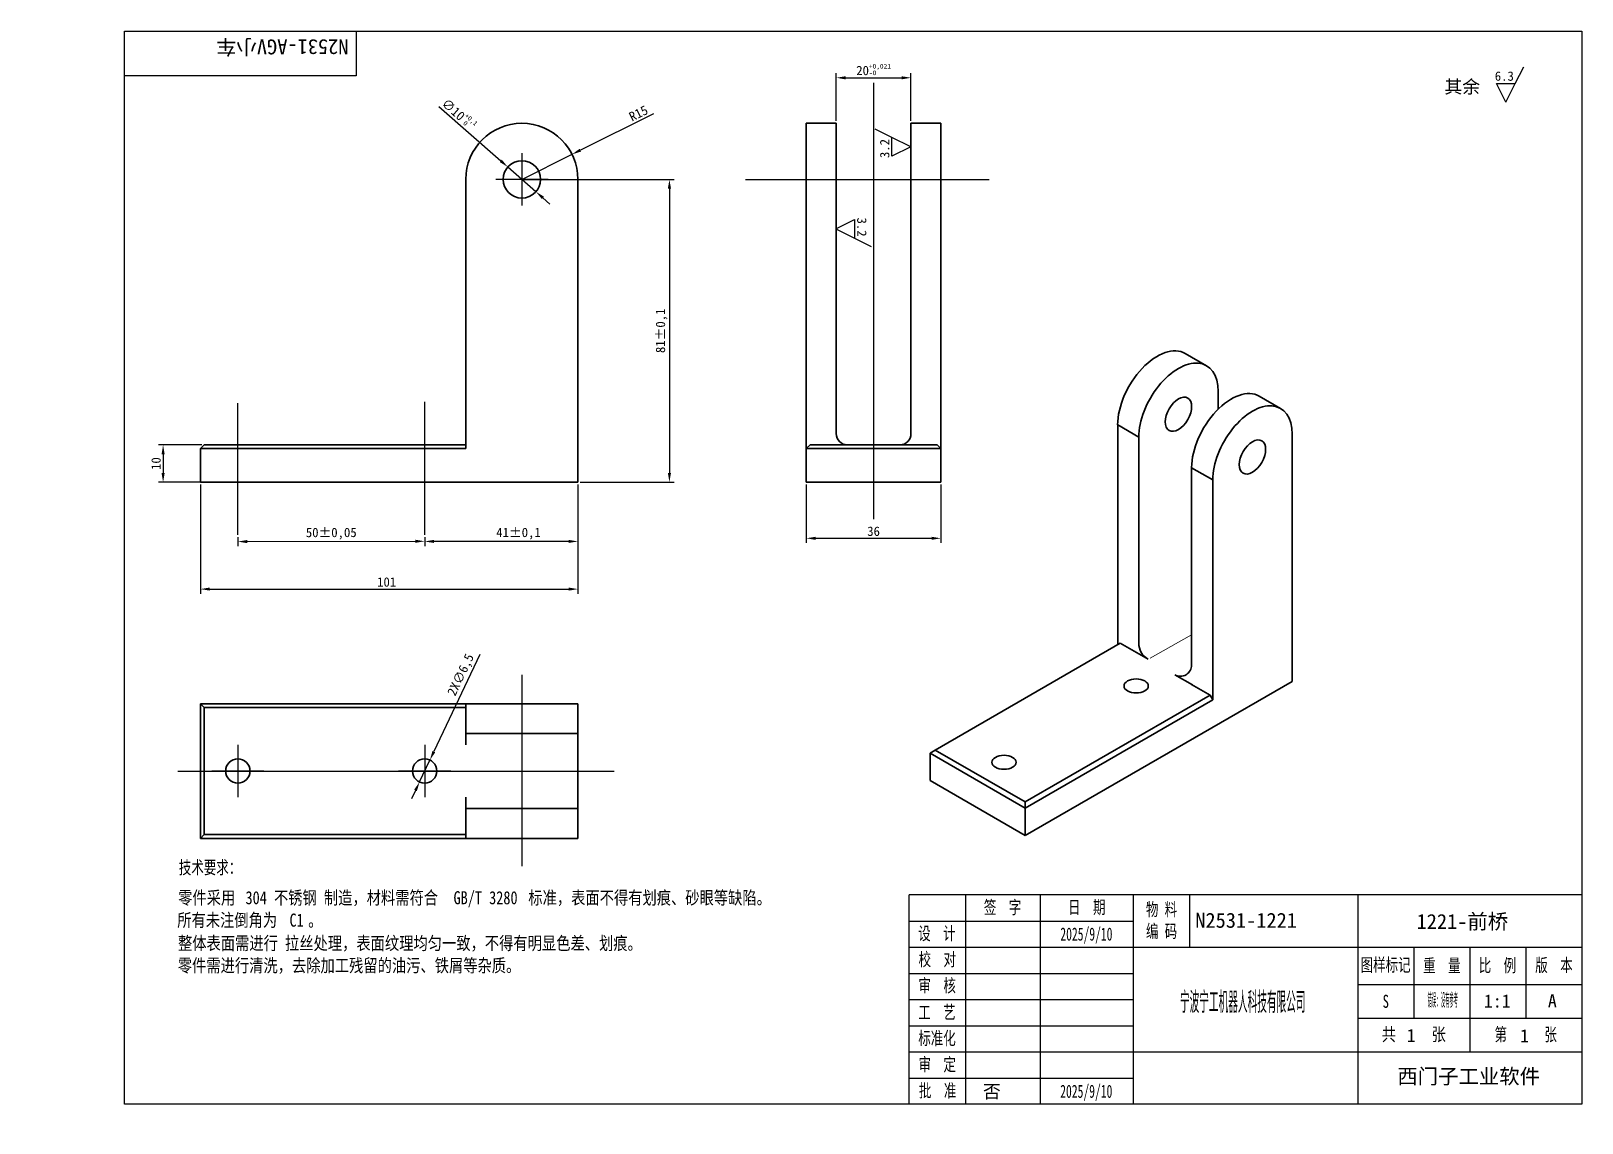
# Model space of a CAD drawing. Header units: millimetres. Extents: x 0 to 415, y 0 to 292.
import ezdxf
from ezdxf import colors
from ezdxf.entities.mleader import LeaderData, LeaderLine
from ezdxf.lldxf.tags import DXFTag
from ezdxf.math import Vec2, Vec3

# ---------------------------------------------------------------- set-up
doc = ezdxf.new("R2010")
doc.units = ezdxf.units.MM
for name, color, linetype in [('1221-前桥', 7, 'Continuous'), ('Default', 7, 'Continuous'), ('图框', 7, 'Continuous'), ('标注', 7, 'Continuous')]:
    doc.layers.add(name, color=color, linetype=linetype)
doc.styles.add('MtXpl_', font='SimSun.ttf')
doc.styles.add('SEACAD_Arial', font='arial.ttf', dxfattribs={"width": 0.8})
tags = doc.linetypes.add('CENTER2', pattern=[28.575, 19.05, -3.175, 3.175, -3.175]).pattern_tags.tags
tags[10:11] = [DXFTag(74, 4), DXFTag(75, 0), DXFTag(340, '0'), DXFTag(46, 0.0), DXFTag(50, 0.0), DXFTag(44, 0.0), DXFTag(45, 0.0)]
tags[8:9] = [DXFTag(74, 4), DXFTag(75, 0), DXFTag(340, '0'), DXFTag(46, 0.0), DXFTag(50, 0.0), DXFTag(44, 0.0), DXFTag(45, 0.0)]
tags[6:7] = [DXFTag(74, 4), DXFTag(75, 0), DXFTag(340, '0'), DXFTag(46, 0.0), DXFTag(50, 0.0), DXFTag(44, 0.0), DXFTag(45, 0.0)]
tags[4:5] = [DXFTag(74, 4), DXFTag(75, 0), DXFTag(340, '0'), DXFTag(46, 0.0), DXFTag(50, 0.0), DXFTag(44, 0.0), DXFTag(45, 0.0)]
doc.dimstyles.new('ISO-25', dxfattribs={"dimtxt": 2.5, "dimasz": 2.5, "dimexe": 1.25, "dimexo": 0.625, "dimtad": 1, "dimtxsty": 'Standard', "dimcen": 2.5, "dimadec": 0, "dimazin": 0, "dimtfac": 1, "dimtmove": 0, "dimatfit": 3, "dimfxl": 1, "dimarcsym": 0})

# ---------------------------------------------------------------- blocks, each defined once
blk = doc.blocks.new('SE')
at = {"layer": '1221-前桥', "color": 7, "linetype": 'Continuous', "lineweight": 30}
for p, q in [((116.34, 252.33), (116.34, 180.33)), ((146.34, 171.33), (146.34, 252.33)), ((46.34, 181.33), (45.34, 180.33)), ((45.34, 171.33), (45.34, 180.33)), ((116.34, 180.33), (45.34, 180.33)), ((46.34, 181.33), (116.34, 181.33)), ((45.34, 171.33), (146.34, 171.33))]:
    blk.add_line(p, q, dxfattribs=at)
blk.add_circle((131.34, 252.33), 5, dxfattribs=at)
blk.add_arc((131.34, 252.33), 15, 0, 180, dxfattribs=at)
blk = doc.blocks.new('SE1')
at = {"lineweight": 30}
for p, q in [((116.34, 104.11), (116.34, 101.11)), ((116.34, 84.11), (116.34, 87.11))]:
    blk.add_line(p, q, dxfattribs=at)
at = {"layer": '1221-前桥', "color": 7, "linetype": 'Continuous', "lineweight": 30}
for p, q in [((45.34, 76.11), (45.34, 112.11)), ((45.34, 112.11), (116.34, 112.11)), ((46.34, 111.11), (45.34, 112.11)), ((116.34, 104.11), (116.34, 112.11)), ((116.34, 112.11), (146.34, 112.11)), ((146.34, 112.11), (146.34, 104.11)), ((116.34, 111.11), (46.34, 111.11)), ((46.34, 111.11), (46.34, 77.11)), ((146.34, 104.11), (116.34, 104.11)), ((146.34, 104.11), (146.34, 84.11)), ((116.34, 84.11), (146.34, 84.11)), ((116.34, 76.11), (116.34, 84.11)), ((146.34, 84.11), (146.34, 76.11)), ((46.34, 77.11), (45.34, 76.11)), ((116.34, 76.11), (45.34, 76.11)), ((46.34, 77.11), (116.34, 77.11)), ((146.34, 76.11), (116.34, 76.11))]:
    blk.add_line(p, q, dxfattribs=at)
for centre in [(55.34, 94.11), (105.34, 94.11)]:
    blk.add_circle(centre, 3.25, dxfattribs=at)
blk = doc.blocks.new('SE2')
at = {"lineweight": 30}
for p, q in [((208.45, 181.33), (218.45, 181.33)), ((232.45, 181.33), (242.45, 181.33))]:
    blk.add_line(p, q, dxfattribs=at)
at = {"layer": '1221-前桥', "color": 7, "linetype": 'Continuous', "lineweight": 30}
for p, q in [((207.45, 252.33), (207.45, 267.33)), ((215.45, 267.33), (207.45, 267.33)), ((215.45, 252.33), (215.45, 267.33)), ((235.45, 252.33), (235.45, 267.33)), ((243.45, 267.33), (235.45, 267.33)), ((243.45, 252.33), (243.45, 267.33)), ((207.45, 252.33), (207.45, 180.33)), ((215.45, 252.33), (215.45, 184.33)), ((235.45, 252.33), (235.45, 184.33)), ((243.45, 252.33), (243.45, 180.33)), ((208.45, 181.33), (207.45, 180.33)), ((207.45, 171.33), (207.45, 180.33)), ((243.45, 180.33), (207.45, 180.33)), ((218.45, 181.33), (232.45, 181.33)), ((242.45, 181.33), (243.45, 180.33)), ((243.45, 171.33), (243.45, 180.33)), ((207.45, 171.33), (243.45, 171.33))]:
    blk.add_line(p, q, dxfattribs=at)
for centre, start, end in [((218.45, 184.33), 180, 270), ((232.45, 184.33), 270, 0)]:
    blk.add_arc(centre, 3, start, end, dxfattribs=at)
blk = doc.blocks.new('SE3')
at = {"lineweight": 20}
blk.add_line((270.14, 118.62), (281.19, 124.84), dxfattribs=at)
at = {"lineweight": 30}
for p, q in [((267.07, 119.75), (269.57, 118.31)), ((276.71, 114.18), (281.41, 111.47))]:
    blk.add_line(p, q, dxfattribs=at)
for centre, radius, start, end in [((272.07, 122.64), 5, 180, 240), ((278.21, 116.78), 3, 240, 0)]:
    blk.add_arc(centre, radius, start, end, dxfattribs=at)
at = {"layer": '1221-前桥', "color": 7, "linetype": 'Continuous', "lineweight": 30}
for p, q in [((285.18, 196.83), (279.52, 200.1)), ((288.29, 189.97), (288.29, 185.18)), ((304.98, 185.4), (299.32, 188.67)), ((261.42, 180.99), (261.42, 122.2)), ((267.07, 177.72), (261.42, 180.99)), ((308.08, 112.4), (308.08, 178.54)), ((267.07, 177.72), (267.07, 122.64)), ((281.21, 169.55), (281.21, 116.78)), ((286.87, 166.29), (281.21, 169.55)), ((286.87, 166.29), (286.87, 107.5)), ((262.12, 122.61), (212.62, 94.03)), ((262.12, 122.61), (267.07, 119.75)), ((236.67, 71.17), (308.08, 112.4)), ((236.67, 80.15), (286.16, 108.73)), ((281.21, 111.58), (286.16, 108.73)), ((286.16, 108.73), (286.87, 107.5)), ((286.87, 107.5), (236.67, 78.52)), ((212.62, 94.03), (211.21, 93.21)), ((211.21, 85.86), (211.21, 93.21)), ((236.67, 78.52), (211.21, 93.21)), ((212.62, 94.03), (236.67, 80.15)), ((211.21, 85.86), (236.67, 71.17)), ((236.67, 80.15), (236.67, 78.52)), ((236.67, 71.17), (236.67, 78.52))]:
    blk.add_line(p, q, dxfattribs=at)
for centre, start_param in [((272.02, 187.11), 3.141593), ((277.68, 183.84), 2.356194), ((291.82, 175.68), 3.141593), ((297.48, 172.41), 2.356194)]:
    blk.add_ellipse(centre, major_axis=(-7.5, -12.99), ratio=0.57735, start_param=start_param, end_param=5.497787, dxfattribs=at)
for centre, major_axis in [((277.68, 183.84), (2.5, 4.33)), ((297.48, 172.41), (-2.5, -4.33)), ((266.37, 111.18), (3.25, 0)), ((231.01, 90.76), (3.25, 0))]:
    blk.add_ellipse(centre, major_axis=major_axis, ratio=0.57735, dxfattribs=at)
blk = doc.blocks.new('_DOT')
at = {"color": 0}
blk.add_line((0, 0), (-1, 0), dxfattribs=at)
at = {"color": 0, "const_width": 0.333}
blk.add_lwpolyline([(-0.1665, 0, 1), (0.1665, 0, 1)], format="xyb", close=True, dxfattribs=at)
blk = doc.blocks.new('*D27')
at = {"color": 0, "lineweight": -2, "transparency": 16777216}
for p, q in [((45.34, 170.71), (45.34, 141.51)), ((146.34, 170.71), (146.34, 141.51)), ((47.84, 142.76), (143.84, 142.76))]:
    blk.add_line(p, q, dxfattribs=at)
at = {"color": 0, "transparency": 16777216}
for points in [[(47.84, 143.18), (47.84, 142.35), (45.34, 142.76)], [(143.84, 143.18), (143.84, 142.35), (146.34, 142.76)]]:
    blk.add_solid(points, dxfattribs=at)
at = {"layer": 'Defpoints', "color": 0, "transparency": 16777216}
for p in [(45.34, 171.33), (146.34, 171.33), (146.34, 142.76)]:
    blk.add_point(p, dxfattribs=at)
at = {"color": 0, "transparency": 16777216, "insert": (95.16, 144.64), "char_height": 2.5, "attachment_point": 5}
blk.add_mtext('101', dxfattribs=at)
blk = doc.blocks.new('*D29')
at = {"color": 0, "lineweight": -2, "transparency": 16777216}
for p, q in [((55.34, 156.62), (55.34, 154.22)), ((57.84, 155.47), (102.84, 155.54)), ((105.34, 156.69), (105.34, 154.3))]:
    blk.add_line(p, q, dxfattribs=at)
at = {"color": 0, "lineweight": 20, "transparency": 16777216}
for points in [[(57.84, 155.89), (57.84, 155.06), (55.34, 155.47)], [(102.84, 155.96), (102.84, 155.13), (105.34, 155.55)]]:
    blk.add_solid(points, dxfattribs=at)
at = {"layer": 'Defpoints', "color": 0, "lineweight": 20, "transparency": 16777216}
for p in [(55.34, 157.24), (105.34, 157.32), (105.34, 155.55)]:
    blk.add_point(p, dxfattribs=at)
at = {"color": 0, "transparency": 16777216, "insert": (80.34, 157.59), "char_height": 2.5, "attachment_point": 5, "rotation": 0.088}
blk.add_mtext('50±0,05', dxfattribs=at)
blk = doc.blocks.new('*D30')
at = {"color": 0, "lineweight": -2, "transparency": 16777216}
for p, q in [((146.34, 170.71), (146.34, 154.26)), ((105.34, 156.69), (105.34, 154.26)), ((143.84, 155.51), (107.84, 155.51))]:
    blk.add_line(p, q, dxfattribs=at)
at = {"color": 0, "lineweight": 20, "transparency": 16777216}
for points in [[(107.84, 155.93), (107.84, 155.1), (105.34, 155.51)], [(143.84, 155.93), (143.84, 155.1), (146.34, 155.51)]]:
    blk.add_solid(points, dxfattribs=at)
at = {"layer": 'Defpoints', "color": 0, "lineweight": 20, "transparency": 16777216}
for p in [(146.34, 171.33), (105.34, 157.32), (105.34, 155.51)]:
    blk.add_point(p, dxfattribs=at)
at = {"color": 0, "transparency": 16777216, "insert": (130.44, 157.6), "char_height": 2.5, "attachment_point": 5}
blk.add_mtext('41±0,1', dxfattribs=at)
blk = doc.blocks.new('*D31')
at = {"color": 0, "lineweight": -2, "transparency": 16777216}
for p, q in [((166.55, 269.9), (147, 260.14)), ((131.34, 252.33), (144.76, 259.03))]:
    blk.add_line(p, q, dxfattribs=at)
at = {"color": 0, "transparency": 16777216}
blk.add_solid([(146.81, 260.52), (147.19, 259.77), (144.76, 259.03)], dxfattribs=at)
at = {"layer": 'Defpoints', "color": 0, "transparency": 16777216}
for p in [(144.76, 259.03), (131.34, 252.33)]:
    blk.add_point(p, dxfattribs=at)
at = {"color": 0, "transparency": 16777216, "insert": (162.54, 269.99), "char_height": 2.5, "attachment_point": 5, "rotation": 26.5152}
blk.add_mtext('R15', dxfattribs=at)
blk = doc.blocks.new('*D32')
at = {"color": 0, "lineweight": -2, "transparency": 16777216}
for p, q in [((109.13, 271.81), (125.7, 257.28)), ((135.1, 249.04), (127.58, 255.63)), ((136.98, 247.39), (138.86, 245.74))]:
    blk.add_line(p, q, dxfattribs=at)
at = {"color": 0, "lineweight": 20, "transparency": 16777216}
for points in [[(125.98, 257.59), (125.43, 256.96), (127.58, 255.63)], [(137.25, 247.7), (136.7, 247.07), (135.1, 249.04)]]:
    blk.add_solid(points, dxfattribs=at)
at = {"layer": 'Defpoints', "color": 0, "lineweight": 20, "transparency": 16777216}
for p in [(127.58, 255.63), (135.1, 249.04)]:
    blk.add_point(p, dxfattribs=at)
at = {"color": 0, "transparency": 16777216, "insert": (114.64, 269.88), "char_height": 2.5, "attachment_point": 5, "rotation": 318.7475}
blk.add_mtext('∅10{\\H1.25;\\S+0,1^  0;}', dxfattribs=at)
blk = doc.blocks.new('*D33')
at = {"color": 0, "lineweight": -2, "transparency": 16777216}
for p, q in [((120.12, 125.26), (107.8, 99.31)), ((103.95, 91.18), (106.73, 97.05)), ((102.88, 88.92), (101.8, 86.66))]:
    blk.add_line(p, q, dxfattribs=at)
at = {"color": 0, "transparency": 16777216}
for points in [[(107.43, 99.49), (108.18, 99.13), (106.73, 97.05)], [(102.5, 89.1), (103.25, 88.74), (103.95, 91.18)]]:
    blk.add_solid(points, dxfattribs=at)
at = {"layer": 'Defpoints', "color": 0, "transparency": 16777216}
for p in [(106.73, 97.05), (103.95, 91.18)]:
    blk.add_point(p, dxfattribs=at)
at = {"color": 0, "transparency": 16777216, "insert": (115.2, 119.75), "char_height": 2.5, "attachment_point": 5, "rotation": 64.6185}
blk.add_mtext('2X∅6,5', dxfattribs=at)
blk = doc.blocks.new('*D34')
at = {"color": 0, "lineweight": -2, "transparency": 16777216}
for p, q in [((131.96, 252.33), (172.07, 252.33)), ((170.82, 249.83), (170.82, 173.83)), ((146.96, 171.33), (172.07, 171.33))]:
    blk.add_line(p, q, dxfattribs=at)
at = {"color": 0, "transparency": 16777216}
for points in [[(170.4, 249.83), (171.24, 249.83), (170.82, 252.33)], [(170.4, 173.83), (171.24, 173.83), (170.82, 171.33)]]:
    blk.add_solid(points, dxfattribs=at)
at = {"layer": 'Defpoints', "color": 0, "transparency": 16777216}
for p in [(131.34, 252.33), (146.34, 171.33), (170.82, 171.33)]:
    blk.add_point(p, dxfattribs=at)
at = {"color": 0, "transparency": 16777216, "insert": (168.74, 211.83), "char_height": 2.5, "attachment_point": 5, "rotation": 90}
blk.add_mtext('81±0,1', dxfattribs=at)
blk = doc.blocks.new('*D35')
at = {"color": 0, "lineweight": -2, "transparency": 16777216}
for p, q in [((45.71, 181.33), (34.09, 181.33)), ((35.34, 178.83), (35.34, 173.83)), ((46.67, 171.33), (34.09, 171.33))]:
    blk.add_line(p, q, dxfattribs=at)
at = {"color": 0, "transparency": 16777216}
for points in [[(34.93, 178.83), (35.76, 178.83), (35.34, 181.33)], [(34.93, 173.83), (35.76, 173.83), (35.34, 171.33)]]:
    blk.add_solid(points, dxfattribs=at)
at = {"layer": 'Defpoints', "color": 0, "transparency": 16777216}
for p in [(46.34, 181.33), (35.34, 171.33), (47.3, 171.33)]:
    blk.add_point(p, dxfattribs=at)
at = {"color": 0, "transparency": 16777216, "insert": (33.47, 176.33), "char_height": 2.5, "attachment_point": 5, "rotation": 90}
blk.add_mtext('10', dxfattribs=at)
blk = doc.blocks.new('*D36')
at = {"color": 0, "linetype": 'CENTER2', "lineweight": -2, "transparency": 16777216}
for p, q in [((215.45, 267.96), (215.45, 280.75)), ((217.95, 279.5), (232.95, 279.5)), ((235.45, 267.96), (235.45, 280.75))]:
    blk.add_line(p, q, dxfattribs=at)
at = {"color": 0, "linetype": 'CENTER2', "transparency": 16777216}
for points in [[(217.95, 279.91), (217.95, 279.08), (215.45, 279.5)], [(232.95, 279.91), (232.95, 279.08), (235.45, 279.5)]]:
    blk.add_solid(points, dxfattribs=at)
at = {"layer": 'Defpoints', "color": 0, "linetype": 'CENTER2', "transparency": 16777216}
for p in [(235.45, 279.5), (215.45, 267.33), (235.45, 267.33)]:
    blk.add_point(p, dxfattribs=at)
at = {"color": 0, "linetype": 'CENTER2', "transparency": 16777216, "insert": (225.45, 281.69), "char_height": 2.5, "attachment_point": 5}
blk.add_mtext('20{\\H1.25;\\S+0,021^ -0;}', dxfattribs=at)
blk = doc.blocks.new('*D37')
at = {"color": 0, "lineweight": -2, "transparency": 16777216}
for p, q in [((207.45, 170.71), (207.45, 155.1)), ((243.45, 170.71), (243.45, 155.1)), ((209.95, 156.35), (240.95, 156.35))]:
    blk.add_line(p, q, dxfattribs=at)
at = {"color": 0, "lineweight": 20, "transparency": 16777216}
for points in [[(209.95, 156.76), (209.95, 155.93), (207.45, 156.35)], [(240.95, 156.76), (240.95, 155.93), (243.45, 156.35)]]:
    blk.add_solid(points, dxfattribs=at)
at = {"layer": 'Defpoints', "color": 0, "lineweight": 20, "transparency": 16777216}
for p in [(207.45, 171.33), (243.45, 171.33), (243.45, 156.35)]:
    blk.add_point(p, dxfattribs=at)
at = {"color": 0, "lineweight": 20, "transparency": 16777216, "insert": (225.45, 158.22), "char_height": 2.5, "attachment_point": 5}
blk.add_mtext('36', dxfattribs=at)

msp = doc.modelspace()

# ---------------------------------------------------------------- linework, layer by layer
at = {"color": 1, "linetype": 'CENTER2'}
msp.add_line((131.34, 119.844), (131.34, 68.709), dxfattribs=at)
at = {"layer": 'Default', "color": 1, "linetype": 'CENTER2'}
for p, q in [((225.453, 278.111), (225.453, 161.45)), ((131.34, 259.332), (131.34, 245.332)), ((138.34, 252.332), (124.34, 252.332)), ((191.194, 252.332), (256.389, 252.332)), ((55.34, 157.242), (55.34, 192.452)), ((105.34, 157.319), (105.34, 192.851)), ((55.34, 101.112), (55.34, 87.112)), ((105.34, 101.112), (105.34, 87.112)), ((39.28, 94.112), (156.061, 94.112))]:
    msp.add_line(p, q, dxfattribs=at)
at = {"layer": 'Default', "color": 7, "linetype": 'CENTER2'}
for p, q in [((62.34, 94.112), (48.34, 94.112)), ((112.34, 94.112), (98.34, 94.112))]:
    msp.add_line(p, q, dxfattribs=at)
at = {"layer": 'Default', "color": 7, "linetype": 'Continuous'}
for p, q in [((250, 61), (250, 5)), ((270, 61), (270, 5)), ((310, 61), (310, 47)), ((235, 54), (295, 54)), ((235, 47), (415, 47)), ((385, 47.003), (385, 19)), ((235, 40), (295, 40)), ((355, 28.003), (415, 28.003))]:
    msp.add_line(p, q, dxfattribs=at)
at = {"layer": '图框', "color": 7, "linetype": 'Continuous'}
for p, q in [((25, 5), (25, 292)), ((25, 292), (415, 292)), ((87, 292), (87, 280)), ((415, 292), (415, 5)), ((87, 280), (25, 280)), ((415, 61), (235, 61)), ((235, 5), (235, 61)), ((295, 5), (295, 61)), ((355, 61), (355, 5)), ((235, 5), (235, 54)), ((355, 47), (415, 47)), ((370, 47.003), (370, 28.003)), ((400, 47.003), (400, 28.003)), ((355, 37), (415, 37)), ((235, 33), (295, 33)), ((235, 26), (295, 26)), ((235, 19), (415, 19)), ((235, 12), (295, 12)), ((415, 5), (25, 5))]:
    msp.add_line(p, q, dxfattribs=at)
at = {"layer": '标注', "color": 4}
for p, q in [((397.166, 277.996), (399.402, 282.468)), ((392.166, 277.996), (397.166, 277.996)), ((394.666, 272.996), (392.166, 277.996)), ((394.666, 272.996), (397.166, 277.996)), ((230.377, 263.523), (225.905, 265.759)), ((230.377, 258.523), (230.377, 263.523)), ((235.377, 261.023), (230.377, 263.523)), ((235.377, 261.023), (230.377, 258.523)), ((215.36, 239.132), (220.36, 241.632)), ((220.36, 241.632), (220.36, 236.632)), ((215.36, 239.132), (220.36, 236.632)), ((220.36, 236.632), (224.832, 234.396))]:
    msp.add_line(p, q, dxfattribs=at)

# ---------------------------------------------------------------- block references
at = {"layer": 'Default'}
for name, p in [('SE', (0, 0)), ('SE2', (0, 0)), ('SE3', (29.342, 5.684)), ('SE1', (0, 0))]:
    msp.add_blockref(name, p, dxfattribs=at)

# ---------------------------------------------------------------- texts
at = {"color": 4, "style": 'MtXpl_'}
msp.add_text('其余', height=3.5, dxfattribs=at).set_placement((378.198, 275.353))
at = {"color": 40, "true_color": 0xf8d731, "style": 'MtXpl_', "width": 0.8}
for s, p in [('零件采用 ', (39.366, 58.484)), ('不锈钢 制造，材料需符合 ', (64.999, 58.484)), ('GB/T 3280 ', (113.053, 58.484)), ('标准，表面不得有划痕、砂眼等缺陷。', (133.056, 58.484)), ('304 ', (57.386, 58.484)), ('所有未注倒角为 ', (39.132, 52.494)), ('C1', (69.166, 52.494)), ('整体表面需进行 拉丝处理，表面纹理均匀一致，不得有明显色差、划痕。', (39.322, 46.321)), ('。', (74.166, 52.494)), ('零件需进行清洗，去除加工残留的油污、铁屑等杂质。', (39.269, 40.36))]:
    msp.add_text(s, height=3.5, dxfattribs=at).set_placement(p)
at = {"layer": 'Default', "insert": (39.555, 70.084), "char_height": 3.5, "width": 19.56302, "attachment_point": 1, "style": 'SEACAD_Arial'}
msp.add_mtext('{\\f宋体|b0||i0||c0|p34;\\C7;\\H3.5;\\W0.7;技术要求：}', dxfattribs=at)
at = {"layer": '图框', "char_height": 3.5, "attachment_point": 5, "style": 'SEACAD_Arial'}
for s, insert, width in [('{\\f宋体|b0||i0||c0|p34;\\C7;\\H3.5;\\W0.7;签  字}', (259.965, 57.483), 19.96692), ('{\\f宋体|b0||i0||c0|p34;\\C7;\\H3.5;\\W0.7;日  期}', (282.498, 57.505), 25.04697), ('{\\f宋体|b0||i0||c0|p34;\\C7;\\H3.5;\\W0.7;物 料\\P}{\\f宋体|b0||i0||c0|p34;\\C7;\\H3.5;\\W0.7;编 码\\P}', (302.501, 54.027), 14.97053), ('{\\f宋体|b0||i0||c0|p34;\\C7;\\H3.5;\\W0.7;设  计}', (242.404, 50.493), 14.85119), ('{\\f宋体|b0||i0||c0|p34;\\C7;\\H3.5;\\W0.7;校  对}', (242.505, 43.562), 14.89547), ('{\\f宋体|b0||i0||c0|p34;\\C7;\\H3.5;\\W0.7;图样标记}', (362.443, 42.088), 14.83009), ('{\\f宋体|b0||i0||c0|p34;\\C7;\\H3.5;\\W0.7;重  量}', (377.504, 41.971), 14.90958), ('{\\f宋体|b0||i0||c0|p34;\\C7;\\H3.5;\\W0.7;比  例}', (392.387, 41.943), 14.95366), ('{\\f宋体|b0||i0||c0|p34;\\C7;\\H3.5;\\W0.7;版  本}', (407.496, 41.999), 15.0267), ('{\\f宋体|b0||i0||c0|p34;\\C7;\\H3.5;\\W0.7;审  核}', (242.466, 36.557), 14.97417), ('{\\f宋体|b0||i0||c0|p34;\\C7;\\H3.5;\\W0.7;S}', (362.499, 32.501), 14.99928), ('{\\f宋体|b0||i0||c0|p34;\\C7;\\H3.5;\\W0.7;工  艺}', (242.404, 29.474), 14.85119), ('{\\f宋体|b0||i0||c0|p34;\\C7;\\H3.5;\\W0.7;标准化}', (242.422, 22.476), 14.8165), ('{\\f宋体|b0||i0||c0|p34;\\C7;\\H3.5;\\W0.8;共     张}', (369.995, 23.503), 29.99971), ('{\\f宋体|b0||i0||c0|p34;\\C7;\\H3.5;\\W0.7;第      张}', (399.952, 23.47), 29.90382), ('{\\f宋体|b0||i0||c0|p34;\\C7;\\H3.5;\\W0.7;审  定}', (242.483, 15.442), 14.93948), ('{\\f宋体|b0||i0||c0|p34;\\C7;\\H3.5;\\W0.7;批  准}', (242.58, 8.472), 14.9364)]:
    msp.add_mtext(s, dxfattribs=dict(at, insert=insert, width=width))
at = {"layer": '图框', "insert": (384.684, 12.256), "char_height": 4, "width": 65.80738, "attachment_point": 5}
msp.add_mtext('{\\f宋体|b1||i0||c0|p34;\\C7;\\H4.;\\W1.;西门子工业软件}', dxfattribs=at)
at = {"layer": '标注', "color": 4}
msp.add_text('6.3', height=2.5, dxfattribs=at).set_placement((391.669, 278.706))
for rotation, p in [(90, (229.667, 258.026)), (270, (221.07, 242.129))]:
    msp.add_text('3.2', height=2.5, rotation=rotation, dxfattribs=at).set_placement(p)

# ---------------------------------------------------------------- dimensions: what is measured, and where the dimension line sits
at = {"color": 4, "linetype": 'CENTER2'}
dim = msp.add_linear_dim(base=(235.453, 279.498), p1=(215.453, 267.332), p2=(235.453, 267.332), dimstyle='ISO-25', override={"dimgap": 0.625, "dimtol": 1, "dimlim": 0, "dimtp": 0.021, "dimtm": 1e-09, "dimtfac": 0.5, "dimtdec": 3}, dxfattribs=at)
dim.commit()
dim.dimension.update_dxf_attribs({"geometry": '*D36', "text_midpoint": (225.453, 281.685)})
at = {"color": 4}
dim = msp.add_diameter_dim_2p(p1=(135.099, 249.035), p2=(127.581, 255.629), dimstyle='ISO-25', override={"dimgap": 0.625, "dimtol": 1, "dimlim": 0, "dimtp": 0.1, "dimtm": 0, "dimtfac": 0.5}, dxfattribs=at)
dim.commit()
dim.dimension.update_dxf_attribs({"geometry": '*D32', "text_midpoint": (113.202, 268.24), "dimtype": 163})
dim = msp.add_radius_dim(center=(131.34, 252.332), mpoint=(144.762, 259.029), dimstyle='ISO-25', dxfattribs=at)
dim.commit()
dim.dimension.update_dxf_attribs({"geometry": '*D31', "text_midpoint": (163.378, 268.316), "dimtype": 164})
dim = msp.add_linear_dim(base=(170.821, 171.332), p1=(131.34, 252.332), p2=(146.34, 171.332), angle=90, dimstyle='ISO-25', override={"dimgap": 0.625, "dimtol": 1, "dimlim": 0, "dimtp": 0.1, "dimtm": 0.1}, dxfattribs=at)
dim.commit()
dim.dimension.update_dxf_attribs({"geometry": '*D34', "text_midpoint": (168.737, 211.832)})
dim = msp.add_linear_dim(base=(35.342, 171.332), p1=(46.34, 181.332), p2=(47.299, 171.332), angle=90, dimstyle='ISO-25', dxfattribs=at)
dim.commit()
dim.dimension.update_dxf_attribs({"geometry": '*D35', "text_midpoint": (33.467, 176.332)})
dim = msp.add_linear_dim(base=(146.34, 142.763), p1=(45.34, 171.332), p2=(146.34, 171.332), dimstyle='ISO-25', dxfattribs=at)
dim.commit()
dim.dimension.update_dxf_attribs({"geometry": '*D27', "text_midpoint": (95.158, 142.763), "dimtype": 160})
dim = msp.add_linear_dim(base=(105.34, 155.514), p1=(146.34, 171.332), p2=(105.34, 157.319), dimstyle='ISO-25', override={"dimtol": 1, "dimtp": 0.1, "dimtm": 0.1}, dxfattribs=at)
dim.commit()
dim.dimension.update_dxf_attribs({"geometry": '*D30', "text_midpoint": (130.441, 155.514), "dimtype": 160})
at = {"color": 4, "lineweight": 20}
dim = msp.add_linear_dim(base=(243.453, 156.345), p1=(207.453, 171.332), p2=(243.453, 171.332), dimstyle='ISO-25', dxfattribs=at)
dim.commit()
dim.dimension.update_dxf_attribs({"geometry": '*D37', "text_midpoint": (225.453, 158.22)})
at = {"color": 4}
dim = msp.add_aligned_dim(p1=(55.34, 157.242), p2=(105.34, 157.319), distance=-1.773, dimstyle='ISO-25', override={"dimgap": 0.625, "dimtol": 1, "dimlim": 0, "dimtp": 0.05, "dimtm": 0.05}, dxfattribs=at)
dim.commit()
dim.dimension.update_dxf_attribs({"geometry": '*D29', "text_midpoint": (80.339, 157.591)})
dim = msp.add_diameter_dim_2p(p1=(103.947, 91.176), p2=(106.733, 97.049), text='2X<>', dimstyle='ISO-25', dxfattribs=at)
dim.commit()
dim.dimension.update_dxf_attribs({"geometry": '*D33', "text_midpoint": (117.082, 118.862), "dimtype": 163})

# ---------------------------------------------------------------- leaders
at = {"layer": '图框', "color": 7, "linetype": 'Continuous'}
ml = msp.add_multileader_mtext('Standard', dxfattribs=at)
ml.set_content('{\\pxsm0.9;\\f宋体|b0||i0||c0|p34;\\W1.;N2531-AGV小车\\P}', color=7)
ml.set_leader_properties()
ml.set_arrow_properties(name='DOT')
ml.build(insert=Vec2(0, 0))
ml.multileader.update_dxf_attribs({"leader_type": 0, "dogleg_length": 0})
ctx = ml.context
ctx.base_point, ctx.landing_gap_size = Vec3(87.678, 288.033), 1.4
ctx.text_align_type = 1
notes = []
notes.append((ctx, [(0, (0, 0, 0), (0, 0), (1, 0), 1, [])]))
ctx.mtext.insert, ctx.mtext.text_direction, ctx.mtext.rotation, ctx.mtext.alignment = Vec3(67.232, 285.743), Vec3(-1, 0), 3.1415927, 2
ml = msp.add_multileader_mtext('Standard', dxfattribs=at)
ml.set_content('{\\pxsm0.9;\\f宋体|b0||i0||c0|p34;\\W1.;1221-前桥\\P}', color=7)
ml.set_leader_properties()
ml.set_arrow_properties(name='DOT')
ml.build(insert=Vec2(0, 0))
ml.multileader.update_dxf_attribs({"leader_type": 0, "dogleg_length": 0})
ctx = ml.context
ctx.base_point, ctx.landing_gap_size = Vec3(368.561, 53.597), 1.4
ctx.text_align_type = 1
notes.append((ctx, [(0, (0, 0, 0), (0, 0), (1, 0), 1, [])]))
ctx.mtext.insert, ctx.mtext.alignment = Vec3(382.995, 55.877), 2
ml = msp.add_multileader_mtext('Standard', dxfattribs=at)
ml.set_content('{\\pxsm0.9;\\f宋体|b0||i0||c0|p34;\\W1.;N2531-1221\\P}', color=7)
ml.set_leader_properties()
ml.set_arrow_properties(name='DOT')
ml.build(insert=Vec2(0, 0))
ml.multileader.update_dxf_attribs({"leader_type": 0, "dogleg_length": 0})
ctx = ml.context
ctx.base_point, ctx.landing_gap_size = Vec3(309.147, 54.198), 1.4
ctx.text_align_type = 1
notes.append((ctx, [(0, (0, 0, 0), (0, 0), (1, 0), 1, [])]))
ctx.mtext.insert, ctx.mtext.alignment = Vec3(325.133, 56.198), 2
ml = msp.add_multileader_mtext('Standard', dxfattribs=at)
ml.set_content('{\\pxsm0.9;\\f宋体|b0||i0||c0|p34;\\W0.6507936508;2025/9/10\\P}', color=7)
ml.set_leader_properties()
ml.set_arrow_properties(name='DOT')
ml.build(insert=Vec2(0, 0))
ml.multileader.update_dxf_attribs({"leader_type": 0, "dogleg_length": 0, "arrow_head_size": 3.5})
ctx = ml.context
ctx.base_point, ctx.char_height, ctx.arrow_head_size, ctx.landing_gap_size = Vec3(273.234, 50.329), 3.5, 3.5, 1.225
ctx.text_align_type = 1
notes.append((ctx, [(0, (0, 0, 0), (0, 0), (1, 0), 1, [])]))
ctx.mtext.insert, ctx.mtext.alignment = Vec3(282.397, 52.264), 2
ml = msp.add_multileader_mtext('Standard', dxfattribs=at)
ml.set_content('{\\pxsm0.9;\\f宋体|b0||i0||c0|p34;\\W0.369086814;宁波宁工机器人科技有限公司\\P}', color=7)
ml.set_leader_properties()
ml.set_arrow_properties(name='DOT')
ml.build(insert=Vec2(0, 0))
ml.multileader.update_dxf_attribs({"leader_type": 0, "dogleg_length": 0, "arrow_head_size": 5})
ctx = ml.context
ctx.base_point, ctx.char_height, ctx.arrow_head_size, ctx.landing_gap_size = Vec3(305.378, 32.091), 5, 5, 1.75
ctx.text_align_type = 1
notes.append((ctx, [(0, (0, 0, 0), (0, 0), (1, 0), 1, [])]))
ctx.mtext.insert, ctx.mtext.alignment = Vec3(324.232, 34.968), 2
ml = msp.add_multileader_mtext('Standard', dxfattribs=at)
ml.set_content('{\\pxsm0.9;\\f宋体|b0||i0||c0|p34;\\W0.231395911; 错误: 没有参考\\P}', color=7)
ml.set_leader_properties()
ml.set_arrow_properties(name='DOT')
ml.build(insert=Vec2(0, 0))
ml.multileader.update_dxf_attribs({"leader_type": 0, "dogleg_length": 0, "arrow_head_size": 3.5})
ctx = ml.context
ctx.base_point, ctx.char_height, ctx.arrow_head_size, ctx.landing_gap_size = Vec3(371.095, 32.672), 3.5, 3.5, 1.225
ctx.text_align_type = 1
notes.append((ctx, [(0, (0, 0, 0), (0, 0), (1, 0), 1, [])]))
ctx.mtext.insert, ctx.mtext.alignment = Vec3(377.416, 34.676), 2
ml = msp.add_multileader_mtext('Standard', dxfattribs=at)
ml.set_content('{\\pxsm0.9;\\f宋体|b0||i0||c0|p34;\\W1.;A\\P}', color=7)
ml.set_leader_properties()
ml.set_arrow_properties(name='DOT')
ml.build(insert=Vec2(0, 0))
ml.multileader.update_dxf_attribs({"leader_type": 0, "dogleg_length": 0, "arrow_head_size": 3.5})
ctx = ml.context
ctx.base_point, ctx.char_height, ctx.arrow_head_size, ctx.landing_gap_size = Vec3(403.89, 32.668), 3.5, 3.5, 1.225
ctx.text_align_type = 1
notes.append((ctx, [(0, (0, 0, 0), (0, 0), (1, 0), 1, [])]))
ctx.mtext.insert, ctx.mtext.alignment = Vec3(407.073, 34.418), 2
ml = msp.add_multileader_mtext('Standard', dxfattribs=at)
ml.set_content('{\\pxsm0.9;\\f宋体|b0||i0||c0|p34;\\W1.;1:1\\P}', color=7)
ml.set_leader_properties()
ml.set_arrow_properties(name='DOT')
ml.build(insert=Vec2(0, 0))
ml.multileader.update_dxf_attribs({"leader_type": 0, "dogleg_length": 0, "arrow_head_size": 3.5})
ctx = ml.context
ctx.base_point, ctx.char_height, ctx.arrow_head_size, ctx.landing_gap_size = Vec3(387.117, 32.614), 3.5, 3.5, 1.225
ctx.text_align_type = 1
notes.append((ctx, [(0, (0, 0, 0), (0, 0), (1, 0), 1, [])]))
ctx.mtext.insert, ctx.mtext.alignment = Vec3(392.332, 34.364), 2
ml = msp.add_multileader_mtext('Standard', dxfattribs=at)
ml.set_content('{\\pxsm0.9;\\f宋体|b0||i0||c0|p34;\\W1.;1\\P}', color=7)
ml.set_leader_properties()
ml.set_arrow_properties(name='DOT')
ml.build(insert=Vec2(0, 0))
ml.multileader.update_dxf_attribs({"leader_type": 0, "dogleg_length": 0, "arrow_head_size": 3.5})
ctx = ml.context
ctx.base_point, ctx.char_height, ctx.arrow_head_size, ctx.landing_gap_size = Vec3(367.073, 23.399), 3.5, 3.5, 1.225
ctx.text_align_type = 2
notes.append((ctx, [(0, (0, 0, 0), (0, 0), (1, 0), 1, [])]))
ctx.mtext.insert, ctx.mtext.alignment = Vec3(370.497, 25.149), 3
ml = msp.add_multileader_mtext('Standard', dxfattribs=at)
ml.set_content('{\\pxsm0.9;\\f宋体|b0||i0||c0|p34;\\W1.;1\\P}', color=7)
ml.set_leader_properties()
ml.set_arrow_properties(name='DOT')
ml.build(insert=Vec2(0, 0))
ml.multileader.update_dxf_attribs({"leader_type": 0, "dogleg_length": 0, "arrow_head_size": 3.5})
ctx = ml.context
ctx.base_point, ctx.char_height, ctx.arrow_head_size, ctx.landing_gap_size = Vec3(396.925, 23.326), 3.5, 3.5, 1.225
ctx.text_align_type = 1
notes.append((ctx, [(0, (0, 0, 0), (0, 0), (1, 0), 1, [])]))
ctx.mtext.insert, ctx.mtext.alignment = Vec3(399.637, 25.076), 2
ml = msp.add_multileader_mtext('Standard', dxfattribs=at)
ml.set_content('{\\pxsm0.9;\\f宋体|b0||i0||c0|p34;\\W0.6507936508;2025/9/10\\P}', color=7)
ml.set_leader_properties()
ml.set_arrow_properties(name='DOT')
ml.build(insert=Vec2(0, 0))
ml.multileader.update_dxf_attribs({"leader_type": 0, "dogleg_length": 0, "arrow_head_size": 3.5})
ctx = ml.context
ctx.base_point, ctx.char_height, ctx.arrow_head_size, ctx.landing_gap_size = Vec3(273.199, 8.289), 3.5, 3.5, 1.225
ctx.text_align_type = 1
notes.append((ctx, [(0, (0, 0, 0), (0, 0), (1, 0), 1, [])]))
ctx.mtext.insert, ctx.mtext.alignment = Vec3(282.361, 10.225), 2
ml = msp.add_multileader_mtext('Standard', dxfattribs=at)
ml.set_content('{\\pxsm0.9;\\f宋体|b0||i0||c0|p34;\\W1.;否\\P}', color=7)
ml.set_leader_properties()
ml.set_arrow_properties(name='DOT')
ml.build(insert=Vec2(0, 0))
ml.multileader.update_dxf_attribs({"leader_type": 0, "dogleg_length": 0, "arrow_head_size": 3.5})
ctx = ml.context
ctx.base_point, ctx.char_height, ctx.arrow_head_size, ctx.landing_gap_size = Vec3(252.954, 8.153), 3.5, 3.5, 1.225
ctx.text_align_type = 1
notes.append((ctx, [(0, (0, 0, 0), (0, 0), (1, 0), 1, [])]))
ctx.mtext.insert, ctx.mtext.alignment = Vec3(257.086, 10.148), 2
for ctx, leaders in notes:
    for number, flags, end, landing, length, lines in leaders:
        leader = LeaderData()
        leader.index, (leader.has_last_leader_line, leader.has_dogleg_vector, leader.attachment_direction) = number, flags
        leader.last_leader_point, leader.dogleg_vector, leader.dogleg_length = Vec3(end), Vec3(landing), length
        for number, points, colour, breaks in lines:
            line = LeaderLine()
            line.index, line.vertices, line.color, line.breaks = number, Vec3.list(points), colors.encode_raw_color(colour), breaks
            leader.lines.append(line)
        ctx.leaders.append(leader)

doc.saveas('drawing.dxf')
